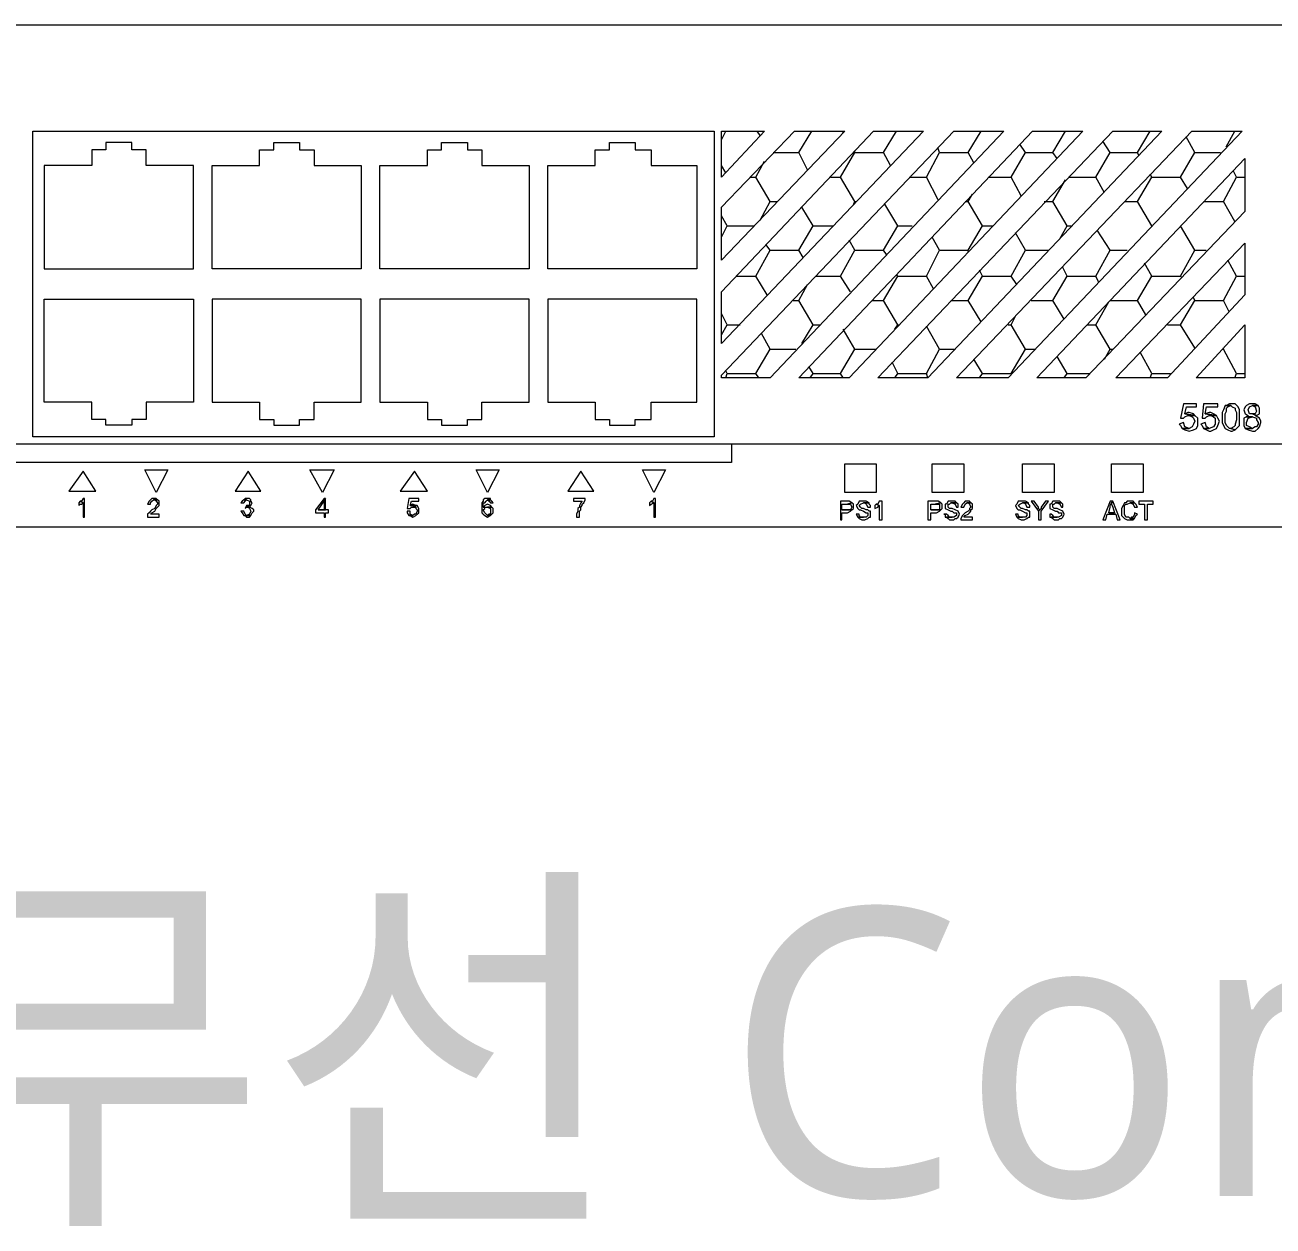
# Model space of a CAD drawing. Header units: millimetres. Extents: x 210250 to 420500, y 0 to 148500.
# Drawn here: x 260176 to 263400, y 83038 to 86140 of the extents above; entities that cross this region are included whole.
import ezdxf
from ezdxf.enums import TextEntityAlignment as Align

# ---------------------------------------------------------------- set-up
doc = ezdxf.new("R2010")
doc.units = ezdxf.units.MM
doc.header["$LTSCALE"] = 250
doc.header["$MEASUREMENT"] = 0
doc.layers.get('0').update_dxf_attribs({"lineweight": 25})
doc.layers.add('N-Equipment', color=7, linetype='Continuous')
doc.styles.add('sukwoo', font='malgun.ttf')

msp = doc.modelspace()

# ---------------------------------------------------------------- linework, layer by layer
at = {"lineweight": 9}
for points in [[(256762, 86139.8), (269966.8, 86139.8), (269966.8, 84843), (256762, 84843), (256762, 86139.8)], [(260196.6, 85865.6), (261956.5, 85865.6), (261956.5, 85076.5), (260196.6, 85076.5), (260196.6, 85865.6)], [(263201.9, 85161.1), (263168.6, 85161.1), (263161.2, 85124.1), (263168.6, 85124.1), (263172.3, 85127.8), (263179.7, 85131.5), (263198.2, 85131.5), (263172.3, 85135.2), (263176, 85153.7), (263201.9, 85153.7)], [(263183.4, 85138.9), (263179.7, 85138.9), (263172.3, 85135.2), (263198.2, 85131.5), (263194.5, 85135.2)], [(263257.5, 85161.1), (263220.5, 85161.1), (263216.8, 85124.1), (263224.2, 85124.1), (263227.9, 85127.8), (263235.3, 85131.5), (263253.8, 85131.5), (263224.2, 85135.2), (263227.9, 85153.7), (263257.5, 85153.7)], [(263239, 85138.9), (263235.3, 85138.9), (263224.2, 85135.2), (263253.8, 85131.5), (263246.4, 85135.2)], [(263276, 85157.4), (263272.3, 85146.3), (263272.3, 85146.3), (263268.6, 85138.9), (263268.6, 85127.8), (263268.6, 85124.1), (263268.6, 85112.9), (263272.3, 85105.5), (263276, 85098.1), (263283.4, 85094.4), (263290.9, 85090.7), (263294.6, 85090.7), (263302, 85094.4), (263290.9, 85098.1), (263287.1, 85098.1), (263279.7, 85105.5), (263279.7, 85105.5), (263276, 85112.9), (263276, 85127.8), (263276, 85135.2), (263279.7, 85142.6), (263279.7, 85150), (263283.4, 85153.7), (263290.9, 85157.4)], [(263290.9, 85161.1), (263287.1, 85161.1), (263279.7, 85157.4), (263276, 85157.4), (263290.9, 85157.4), (263294.6, 85153.7), (263302, 85150), (263302, 85146.3), (263305.7, 85138.9), (263305.7, 85127.8), (263305.7, 85120.3), (263302, 85109.2), (263302, 85105.5), (263298.3, 85101.8), (263290.9, 85098.1), (263302, 85094.4), (263305.7, 85098.1), (263313.1, 85105.5), (263313.1, 85109.2), (263313.1, 85116.6), (263313.1, 85127.8), (263313.1, 85135.2), (263313.1, 85142.6), (263313.1, 85146.3), (263309.4, 85153.7), (263309.4, 85153.7), (263302, 85161.1), (263302, 85161.1)], [(263346.4, 85161.1), (263339, 85161.1), (263331.6, 85157.4), (263327.9, 85153.7), (263324.2, 85146.3), (263327.9, 85135.2), (263327.9, 85135.2), (263335.3, 85131.5), (263331.6, 85127.8), (263346.4, 85127.8), (263346.4, 85127.8), (263357.5, 85124.1), (263357.5, 85120.3), (263361.3, 85112.9), (263361.3, 85109.2), (263357.5, 85101.8), (263353.8, 85101.8), (263346.4, 85098.1), (263327.9, 85098.1), (263335.3, 85094.4), (263346.4, 85090.7), (263353.8, 85090.7), (263361.3, 85098.1), (263365, 85101.8), (263368.7, 85112.9), (263368.7, 85116.6), (263365, 85124.1), (263365, 85124.1), (263353.8, 85131.5), (263357.5, 85131.5), (263346.4, 85135.2), (263339, 85135.2), (263335.3, 85146.3), (263339, 85153.7), (263346.4, 85157.4), (263361.3, 85157.4), (263353.8, 85161.1)], [(263361.3, 85157.4), (263346.4, 85157.4), (263353.8, 85153.7), (263357.5, 85142.6), (263353.8, 85135.2), (263346.4, 85135.2), (263357.5, 85131.5), (263365, 85135.2), (263365, 85142.6), (263365, 85150)], [(263168.6, 85112.9), (263157.5, 85109.2), (263161.2, 85105.5), (263164.9, 85098.1), (263183.4, 85098.1), (263183.4, 85098.1), (263172.3, 85101.8), (263172.3, 85101.8)], [(263198.2, 85131.5), (263179.7, 85131.5), (263183.4, 85131.5), (263190.8, 85127.8), (263194.5, 85124.1), (263198.2, 85116.6), (263194.5, 85109.2), (263190.8, 85101.8), (263190.8, 85101.8), (263183.4, 85098.1), (263164.9, 85098.1), (263172.3, 85094.4), (263183.4, 85090.7), (263183.4, 85090.7), (263194.5, 85094.4), (263201.9, 85098.1), (263205.6, 85105.5), (263205.6, 85116.6), (263205.6, 85124.1)], [(263224.2, 85112.9), (263213, 85109.2), (263216.8, 85105.5), (263220.5, 85098.1), (263235.3, 85098.1), (263235.3, 85098.1), (263227.9, 85101.8), (263227.9, 85101.8)], [(263253.8, 85131.5), (263235.3, 85131.5), (263239, 85131.5), (263246.4, 85127.8), (263250.1, 85124.1), (263250.1, 85116.6), (263250.1, 85109.2), (263246.4, 85101.8), (263246.4, 85101.8), (263235.3, 85098.1), (263220.5, 85098.1), (263227.9, 85094.4), (263235.3, 85090.7), (263239, 85090.7), (263246.4, 85094.4), (263253.8, 85098.1), (263257.5, 85105.5), (263261.2, 85116.6), (263257.5, 85124.1)], [(263331.6, 85127.8), (263324.2, 85124.1), (263324.2, 85120.3), (263324.2, 85112.9), (263324.2, 85105.5), (263327.9, 85098.1), (263346.4, 85098.1), (263339, 85101.8), (263331.6, 85105.5), (263331.6, 85112.9), (263331.6, 85112.9), (263335.3, 85124.1), (263335.3, 85124.1), (263346.4, 85127.8)], [(260144.7, 85057.9), (262000.9, 85057.9), (262000.9, 85009.8), (260144.7, 85009.8), (260144.7, 85057.9)], [(262293.6, 85006.1), (262375.1, 85006.1), (262375.1, 84932), (262293.6, 84932), (262293.6, 85006.1)], [(262519.6, 85006.1), (262601.1, 85006.1), (262601.1, 84932), (262519.6, 84932), (262519.6, 85006.1)], [(262753.1, 85006.1), (262834.6, 85006.1), (262834.6, 84932), (262753.1, 84932), (262753.1, 85006.1)], [(262982.8, 85006.1), (263064.3, 85006.1), (263064.3, 84932), (262982.8, 84932), (262982.8, 85006.1)], [(260329.9, 84917.1), (260326.2, 84917.1), (260326.2, 84917.1), (260322.5, 84909.7), (260318.8, 84909.7), (260326.2, 84906), (260326.2, 84869), (260329.9, 84869)], [(260507.8, 84917.1), (260504.1, 84917.1), (260500.4, 84913.4), (260496.7, 84909.7), (260493, 84902.3), (260500.4, 84902.3), (260500.4, 84906), (260504.1, 84909.7), (260504.1, 84909.7), (260507.8, 84913.4), (260518.9, 84913.4), (260515.2, 84917.1)], [(260518.9, 84913.4), (260507.8, 84913.4), (260511.5, 84913.4), (260515.2, 84909.7), (260515.2, 84909.7), (260518.9, 84906), (260518.9, 84902.3), (260515.2, 84898.6), (260515.2, 84898.6), (260511.5, 84891.2), (260504.1, 84887.5), (260500.4, 84883.8), (260496.7, 84880.1), (260496.7, 84880.1), (260493, 84876.4), (260493, 84869), (260522.6, 84869), (260522.6, 84876.4), (260500.4, 84876.4), (260504.1, 84880.1), (260504.1, 84880.1), (260511.5, 84883.8), (260515.2, 84891.2), (260518.9, 84894.9), (260518.9, 84894.9), (260522.6, 84898.6), (260522.6, 84906), (260522.6, 84909.7)], [(260741.2, 84913.4), (260737.5, 84909.7), (260733.8, 84906), (260741.2, 84906), (260741.2, 84906), (260744.9, 84909.7), (260748.6, 84913.4)], [(260748.6, 84917.1), (260744.9, 84917.1), (260741.2, 84913.4), (260748.6, 84913.4), (260756, 84909.7), (260756, 84906), (260756, 84906), (260756, 84898.6), (260752.3, 84898.6), (260748.6, 84898.6), (260756, 84894.9), (260759.7, 84898.6), (260763.4, 84906), (260759.7, 84909.7), (260759.7, 84913.4), (260756, 84917.1), (260756, 84917.1)], [(260952.4, 84917.1), (260948.7, 84917.1), (260926.5, 84887.5), (260926.5, 84880.1), (260948.7, 84880.1), (260948.7, 84869), (260952.4, 84869), (260952.4, 84880.1), (260959.8, 84880.1), (260959.8, 84887.5), (260952.4, 84887.5), (260933.9, 84887.5), (260948.7, 84909.7)], [(260952.4, 84917.1), (260948.7, 84909.7), (260948.7, 84887.5), (260933.9, 84887.5), (260952.4, 84887.5)], [(261193.2, 84917.1), (261167.3, 84917.1), (261163.6, 84891.2), (261171, 84891.2), (261174.7, 84894.9), (261178.4, 84894.9), (261189.5, 84898.6), (261171, 84898.6), (261174.7, 84909.7), (261193.2, 84909.7)], [(261371.1, 84917.1), (261371.1, 84917.1), (261363.7, 84917.1), (261360, 84913.4), (261360, 84909.7), (261356.2, 84906), (261356.2, 84898.6), (261356.2, 84891.2), (261356.2, 84887.5), (261356.2, 84880.1), (261360, 84876.4), (261360, 84876.4), (261363.7, 84872.7), (261371.1, 84869), (261371.1, 84869), (261378.5, 84872.7), (261378.5, 84872.7), (261371.1, 84872.7), (261367.4, 84876.4), (261363.7, 84880.1), (261360, 84887.5), (261360, 84887.5), (261363.7, 84891.2), (261363.7, 84894.9), (261360, 84894.9), (261360, 84898.6), (261360, 84906), (261363.7, 84906), (261367.4, 84909.7), (261371.1, 84913.4), (261378.5, 84913.4), (261378.5, 84917.1)], [(261378.5, 84913.4), (261371.1, 84913.4), (261371.1, 84913.4), (261374.8, 84909.7), (261378.5, 84906), (261385.9, 84906), (261382.2, 84909.7)], [(261623, 84917.1), (261593.4, 84917.1), (261593.4, 84909.7), (261615.6, 84909.7), (261615.6, 84909.7), (261611.9, 84906), (261608.2, 84898.6), (261608.2, 84894.9), (261604.5, 84891.2), (261604.5, 84883.8), (261604.5, 84883.8), (261600.8, 84876.4), (261600.8, 84869), (261608.2, 84869), (261608.2, 84869), (261608.2, 84876.4), (261608.2, 84883.8), (261611.9, 84887.5), (261611.9, 84894.9), (261615.6, 84898.6), (261615.6, 84902.3), (261619.3, 84906), (261623, 84913.4)], [(261804.6, 84917.1), (261800.9, 84917.1), (261800.9, 84917.1), (261797.2, 84909.7), (261793.4, 84909.7), (261800.9, 84906), (261800.9, 84869), (261804.6, 84869)], [(260318.8, 84909.7), (260315.1, 84906), (260315.1, 84898.6), (260315.1, 84898.6), (260318.8, 84902.3), (260322.5, 84902.3), (260326.2, 84906)], [(260741.2, 84883.8), (260733.8, 84883.8), (260737.5, 84880.1), (260741.2, 84872.7), (260744.9, 84872.7), (260748.6, 84869), (260756, 84869), (260759.7, 84872.7), (260748.6, 84872.7), (260744.9, 84876.4), (260744.9, 84876.4)], [(260748.6, 84898.6), (260744.9, 84891.2), (260748.6, 84894.9), (260756, 84894.9), (260748.6, 84898.6)], [(260756, 84894.9), (260748.6, 84894.9), (260752.3, 84894.9), (260756, 84891.2), (260756, 84891.2), (260759.7, 84883.8), (260759.7, 84883.8), (260756, 84876.4), (260756, 84876.4), (260748.6, 84872.7), (260759.7, 84872.7), (260763.4, 84880.1), (260767.1, 84883.8), (260767.1, 84887.5), (260763.4, 84891.2), (260763.4, 84891.2)], [(261171, 84883.8), (261163.6, 84883.8), (261163.6, 84880.1), (261167.3, 84872.7), (261178.4, 84872.7), (261178.4, 84872.7), (261171, 84876.4), (261171, 84876.4)], [(261189.5, 84898.6), (261178.4, 84894.9), (261178.4, 84894.9), (261185.8, 84894.9), (261185.8, 84891.2), (261189.5, 84887.5), (261189.5, 84883.8), (261185.8, 84876.4), (261182.1, 84876.4), (261178.4, 84872.7), (261167.3, 84872.7), (261171, 84872.7), (261178.4, 84869), (261178.4, 84869), (261185.8, 84872.7), (261189.5, 84876.4), (261193.2, 84880.1), (261193.2, 84887.5), (261193.2, 84891.2)], [(261178.4, 84902.3), (261178.4, 84902.3), (261171, 84898.6), (261189.5, 84898.6), (261185.8, 84898.6)], [(261371.1, 84902.3), (261371.1, 84902.3), (261363.7, 84898.6), (261363.7, 84898.6), (261360, 84894.9), (261363.7, 84894.9), (261371.1, 84894.9), (261382.2, 84894.9), (261378.5, 84898.6)], [(261382.2, 84894.9), (261371.1, 84894.9), (261371.1, 84894.9), (261378.5, 84891.2), (261378.5, 84891.2), (261378.5, 84883.8), (261378.5, 84883.8), (261378.5, 84876.4), (261374.8, 84876.4), (261371.1, 84872.7), (261378.5, 84872.7), (261382.2, 84876.4), (261385.9, 84880.1), (261385.9, 84887.5), (261385.9, 84891.2)], [(261793.4, 84909.7), (261789.7, 84906), (261789.7, 84898.6), (261789.7, 84898.6), (261793.4, 84902.3), (261793.4, 84902.3), (261800.9, 84906)], [(262301, 84909.7), (262282.5, 84909.7), (262282.5, 84861.6), (262286.2, 84861.6), (262286.2, 84880.1), (262301, 84880.1), (262301, 84880.1), (262308.4, 84883.8), (262312.2, 84887.5), (262286.2, 84887.5), (262286.2, 84902.3), (262301, 84902.3), (262312.2, 84906), (262304.7, 84909.7), (262304.7, 84909.7)], [(262312.2, 84906), (262301, 84902.3), (262304.7, 84902.3), (262308.4, 84902.3), (262312.2, 84894.9), (262312.2, 84894.9), (262308.4, 84887.5), (262308.4, 84887.5), (262301, 84887.5), (262286.2, 84887.5), (262312.2, 84887.5), (262315.9, 84891.2), (262315.9, 84894.9), (262315.9, 84894.9), (262315.9, 84902.3)], [(262341.8, 84909.7), (262338.1, 84909.7), (262334.4, 84909.7), (262330.7, 84909.7), (262327, 84902.3), (262327, 84902.3), (262323.3, 84898.6), (262327, 84891.2), (262327, 84891.2), (262330.7, 84887.5), (262334.4, 84887.5), (262341.8, 84883.8), (262341.8, 84883.8), (262349.2, 84880.1), (262352.9, 84880.1), (262352.9, 84876.4), (262352.9, 84872.7), (262349.2, 84869), (262341.8, 84869), (262327, 84869), (262330.7, 84865.3), (262338.1, 84861.6), (262341.8, 84861.6), (262345.5, 84861.6), (262352.9, 84865.3), (262352.9, 84865.3), (262356.6, 84869), (262360.3, 84869), (262360.3, 84876.4), (262360.3, 84876.4), (262360.3, 84883.8), (262356.6, 84883.8), (262352.9, 84887.5), (262349.2, 84887.5), (262341.8, 84891.2), (262338.1, 84891.2), (262334.4, 84894.9), (262330.7, 84898.6), (262334.4, 84902.3), (262334.4, 84902.3), (262341.8, 84906), (262356.6, 84906), (262349.2, 84909.7), (262349.2, 84909.7)], [(262356.6, 84906), (262341.8, 84906), (262345.5, 84906), (262349.2, 84902.3), (262349.2, 84902.3), (262352.9, 84894.9), (262360.3, 84894.9), (262360.3, 84898.6), (262356.6, 84902.3)], [(262375.1, 84902.3), (262371.4, 84898.6), (262371.4, 84891.2), (262371.4, 84891.2), (262378.8, 84894.9), (262378.8, 84894.9), (262382.5, 84898.6)], [(262390, 84909.7), (262386.3, 84909.7), (262382.5, 84909.7), (262378.8, 84902.3), (262375.1, 84902.3), (262382.5, 84898.6), (262382.5, 84861.6), (262390, 84861.6)], [(262527, 84909.7), (262508.5, 84909.7), (262508.5, 84861.6), (262515.9, 84861.6), (262515.9, 84880.1), (262527, 84880.1), (262530.8, 84880.1), (262538.2, 84883.8), (262541.9, 84887.5), (262515.9, 84887.5), (262515.9, 84902.3), (262527, 84902.3), (262541.9, 84906), (262534.5, 84909.7), (262534.5, 84909.7)], [(262541.9, 84906), (262527, 84902.3), (262534.5, 84902.3), (262538.2, 84902.3), (262538.2, 84894.9), (262538.2, 84894.9), (262538.2, 84887.5), (262534.5, 84887.5), (262527, 84887.5), (262515.9, 84887.5), (262541.9, 84887.5), (262545.6, 84891.2), (262545.6, 84894.9), (262545.6, 84894.9), (262545.6, 84902.3)], [(262567.8, 84909.7), (262567.8, 84909.7), (262560.4, 84909.7), (262560.4, 84909.7), (262556.7, 84902.3), (262553, 84902.3), (262553, 84898.6), (262553, 84891.2), (262553, 84891.2), (262560.4, 84887.5), (262560.4, 84887.5), (262567.8, 84883.8), (262571.5, 84883.8), (262575.2, 84880.1), (262582.6, 84880.1), (262582.6, 84876.4), (262582.6, 84872.7), (262575.2, 84869), (262571.5, 84869), (262556.7, 84869), (262560.4, 84865.3), (262564.1, 84861.6), (262571.5, 84861.6), (262575.2, 84861.6), (262578.9, 84865.3), (262582.6, 84865.3), (262586.3, 84869), (262586.3, 84869), (262590, 84876.4), (262590, 84876.4), (262586.3, 84883.8), (262586.3, 84883.8), (262578.9, 84887.5), (262578.9, 84887.5), (262571.5, 84891.2), (262564.1, 84891.2), (262560.4, 84894.9), (262560.4, 84898.6), (262560.4, 84902.3), (262564.1, 84902.3), (262567.8, 84906), (262582.6, 84906), (262578.9, 84909.7), (262575.2, 84909.7)], [(262582.6, 84906), (262567.8, 84906), (262571.5, 84906), (262578.9, 84902.3), (262578.9, 84902.3), (262582.6, 84894.9), (262586.3, 84894.9), (262586.3, 84898.6), (262586.3, 84902.3)], [(262608.6, 84909.7), (262604.9, 84909.7), (262601.1, 84906), (262597.4, 84902.3), (262593.7, 84894.9), (262601.1, 84894.9), (262601.1, 84894.9), (262604.9, 84902.3), (262604.9, 84902.3), (262608.6, 84906), (262619.7, 84906), (262616, 84909.7)], [(262619.7, 84906), (262608.6, 84906), (262612.3, 84906), (262616, 84902.3), (262616, 84902.3), (262619.7, 84894.9), (262619.7, 84894.9), (262616, 84891.2), (262616, 84887.5), (262612.3, 84883.8), (262604.9, 84880.1), (262601.1, 84876.4), (262597.4, 84872.7), (262597.4, 84872.7), (262593.7, 84865.3), (262593.7, 84861.6), (262623.4, 84861.6), (262623.4, 84869), (262601.1, 84869), (262604.9, 84872.7), (262604.9, 84872.7), (262612.3, 84876.4), (262616, 84880.1), (262619.7, 84883.8), (262619.7, 84887.5), (262623.4, 84891.2), (262623.4, 84894.9), (262623.4, 84902.3)], [(262753.1, 84909.7), (262749.3, 84909.7), (262745.6, 84909.7), (262741.9, 84909.7), (262738.2, 84902.3), (262738.2, 84902.3), (262734.5, 84898.6), (262738.2, 84891.2), (262738.2, 84891.2), (262741.9, 84887.5), (262745.6, 84887.5), (262753.1, 84883.8), (262753.1, 84883.8), (262760.5, 84880.1), (262764.2, 84880.1), (262764.2, 84876.4), (262764.2, 84872.7), (262760.5, 84869), (262753.1, 84869), (262738.2, 84869), (262741.9, 84865.3), (262749.3, 84861.6), (262753.1, 84861.6), (262756.8, 84861.6), (262764.2, 84865.3), (262764.2, 84865.3), (262767.9, 84869), (262771.6, 84869), (262771.6, 84876.4), (262771.6, 84876.4), (262771.6, 84883.8), (262767.9, 84883.8), (262764.2, 84887.5), (262760.5, 84887.5), (262753.1, 84891.2), (262749.3, 84891.2), (262745.6, 84894.9), (262741.9, 84898.6), (262745.6, 84902.3), (262745.6, 84902.3), (262753.1, 84906), (262767.9, 84906), (262760.5, 84909.7), (262760.5, 84909.7)], [(262767.9, 84906), (262753.1, 84906), (262756.8, 84906), (262760.5, 84902.3), (262760.5, 84902.3), (262764.2, 84894.9), (262771.6, 84894.9), (262771.6, 84898.6), (262767.9, 84902.3)], [(262782.7, 84909.7), (262775.3, 84909.7), (262793.8, 84883.8), (262797.5, 84887.5), (262793.8, 84891.2), (262793.8, 84894.9)], [(262819.7, 84909.7), (262812.3, 84909.7), (262801.2, 84894.9), (262801.2, 84891.2), (262797.5, 84887.5), (262793.8, 84883.8), (262793.8, 84861.6), (262801.2, 84861.6), (262801.2, 84883.8)], [(262838.3, 84909.7), (262838.3, 84909.7), (262830.9, 84909.7), (262830.9, 84909.7), (262827.2, 84902.3), (262823.5, 84902.3), (262823.5, 84898.6), (262823.5, 84891.2), (262823.5, 84891.2), (262830.9, 84887.5), (262830.9, 84887.5), (262838.3, 84883.8), (262842, 84883.8), (262845.7, 84880.1), (262853.1, 84880.1), (262853.1, 84876.4), (262853.1, 84872.7), (262845.7, 84869), (262842, 84869), (262827.2, 84869), (262830.9, 84865.3), (262834.6, 84861.6), (262842, 84861.6), (262845.7, 84861.6), (262849.4, 84865.3), (262853.1, 84865.3), (262856.8, 84869), (262856.8, 84869), (262860.5, 84876.4), (262860.5, 84876.4), (262856.8, 84883.8), (262856.8, 84883.8), (262849.4, 84887.5), (262849.4, 84887.5), (262842, 84891.2), (262834.6, 84891.2), (262830.9, 84894.9), (262830.9, 84898.6), (262830.9, 84902.3), (262834.6, 84902.3), (262838.3, 84906), (262853.1, 84906), (262849.4, 84909.7), (262845.7, 84909.7)], [(262853.1, 84906), (262838.3, 84906), (262842, 84906), (262849.4, 84902.3), (262849.4, 84902.3), (262853.1, 84894.9), (262856.8, 84894.9), (262856.8, 84898.6), (262856.8, 84902.3)], [(262986.5, 84909.7), (262979.1, 84909.7), (262960.5, 84861.6), (262967.9, 84861.6), (262971.7, 84876.4), (262993.9, 84876.4), (262975.4, 84880.1), (262979.1, 84894.9), (262979.1, 84898.6), (262982.8, 84906)], [(262986.5, 84909.7), (262982.8, 84906), (262982.8, 84902.3), (262986.5, 84894.9), (262990.2, 84880.1), (262975.4, 84880.1), (262993.9, 84876.4), (262997.6, 84861.6), (263005, 84861.6)], [(263030.9, 84909.7), (263023.5, 84909.7), (263019.8, 84906), (263016.1, 84906), (263012.4, 84898.6), (263012.4, 84898.6), (263008.7, 84891.2), (263008.7, 84887.5), (263008.7, 84880.1), (263008.7, 84872.7), (263012.4, 84869), (263016.1, 84865.3), (263023.5, 84861.6), (263030.9, 84861.6), (263030.9, 84861.6), (263038.3, 84861.6), (263042, 84865.3), (263042, 84865.3), (263030.9, 84865.3), (263027.2, 84869), (263019.8, 84869), (263019.8, 84869), (263016.1, 84876.4), (263016.1, 84880.1), (263016.1, 84887.5), (263016.1, 84887.5), (263016.1, 84894.9), (263016.1, 84898.6), (263019.8, 84902.3), (263023.5, 84902.3), (263030.9, 84906), (263042, 84906), (263038.3, 84909.7)], [(263042, 84906), (263030.9, 84906), (263030.9, 84906), (263038.3, 84902.3), (263038.3, 84902.3), (263042, 84894.9), (263049.5, 84894.9), (263045.8, 84902.3)], [(263042, 84880.1), (263042, 84876.4), (263038.3, 84869), (263034.6, 84869), (263030.9, 84865.3), (263042, 84865.3), (263045.8, 84872.7), (263049.5, 84876.4)], [(263090.2, 84909.7), (263053.2, 84909.7), (263053.2, 84902.3), (263068, 84902.3), (263068, 84861.6), (263075.4, 84861.6), (263075.4, 84902.3), (263090.2, 84902.3)], [(262330.7, 84876.4), (262323.3, 84876.4), (262323.3, 84876.4), (262327, 84869), (262327, 84869), (262341.8, 84869), (262341.8, 84869), (262334.4, 84869), (262330.7, 84872.7)], [(262556.7, 84876.4), (262549.3, 84876.4), (262553, 84876.4), (262553, 84869), (262556.7, 84869), (262571.5, 84869), (262571.5, 84869), (262564.1, 84869), (262560.4, 84872.7)], [(262741.9, 84876.4), (262734.5, 84876.4), (262734.5, 84876.4), (262738.2, 84869), (262738.2, 84869), (262753.1, 84869), (262753.1, 84869), (262745.6, 84869), (262741.9, 84872.7)], [(262827.2, 84876.4), (262823.5, 84876.4), (262823.5, 84876.4), (262823.5, 84869), (262827.2, 84869), (262842, 84869), (262842, 84869), (262834.6, 84869), (262830.9, 84872.7)]]:
    msp.add_lwpolyline(points, close=True, dxfattribs=at)
for points in [[(261975, 85843.4), (261986.1, 85865.6)], [(261975, 85747.1), (261975, 85865.6), (262086.1, 85865.6)], [(262497.4, 85865.6), (261975, 85317.3)], [(262575.2, 85865.6), (261975, 85235.8)], [(262086.1, 85865.6), (261975, 85747.1)], [(262164, 85865.6), (261975, 85669.3)], [(262293.6, 85865.6), (261975, 85532.2)], [(262367.7, 85865.6), (261975, 85450.7)], [(262075, 85854.5), (262067.6, 85865.6)], [(262704.9, 85865.6), (262101, 85228.4)], [(262164, 85865.6), (262293.6, 85865.6)], [(262175.1, 85810.1), (262208.4, 85865.6)], [(262779, 85865.6), (262175.1, 85228.4)], [(262289.9, 85861.9), (262286.2, 85865.6)], [(262908.7, 85865.6), (262304.7, 85228.4)], [(262367.7, 85865.6), (262497.4, 85865.6)], [(262986.5, 85865.6), (262378.8, 85228.4)], [(262393.7, 85810.1), (262427, 85865.6)], [(263112.4, 85865.6), (262508.5, 85228.4)], [(262575.2, 85865.6), (262704.9, 85865.6)], [(263190.3, 85865.6), (262582.6, 85228.4)], [(262612.3, 85810.1), (262645.6, 85865.6)], [(263319.9, 85865.6), (262716, 85228.4)], [(262779, 85865.6), (262908.7, 85865.6)], [(262830.9, 85810.1), (262864.2, 85865.6)], [(262986.5, 85865.6), (263112.4, 85865.6)], [(263049.5, 85810.1), (263082.8, 85865.6)], [(263197.7, 85810.1), (263175.4, 85850.8)], [(263190.3, 85865.6), (263319.9, 85865.6)], [(263279.2, 85824.9), (263301.4, 85865.6)], [(260385.5, 85817.5), (260348.5, 85817.5), (260348.5, 85776.7)], [(260452.2, 85817.5), (260452.2, 85836), (260385.5, 85836), (260385.5, 85817.5)], [(260489.3, 85776.7), (260489.3, 85817.5), (260452.2, 85817.5)], [(260782, 85776.7), (260782, 85817.5), (260819, 85817.5)], [(260819, 85817.5), (260819, 85836), (260885.7, 85836), (260885.7, 85817.5)], [(260885.7, 85817.5), (260922.8, 85817.5), (260922.8, 85776.7)], [(261215.5, 85776.7), (261215.5, 85817.5), (261252.5, 85817.5)], [(261252.5, 85817.5), (261252.5, 85836), (261319.2, 85836), (261319.2, 85817.5)], [(261319.2, 85817.5), (261356.2, 85817.5), (261356.2, 85776.7)], [(261648.9, 85776.7), (261648.9, 85817.5), (261686, 85817.5)], [(261686, 85817.5), (261686, 85836), (261752.7, 85836), (261752.7, 85817.5)], [(261752.7, 85817.5), (261793.4, 85817.5), (261793.4, 85776.7)], [(262538.2, 85810.1), (262534.5, 85821.2)], [(262760.5, 85810.1), (262745.6, 85832.3)], [(262979.1, 85810.1), (262960.5, 85839.7)], [(262063.9, 85747.1), (262086.1, 85787.8)], [(262108.4, 85810.1), (262175.1, 85810.1)], [(262197.3, 85765.6), (262175.1, 85810.1)], [(262282.5, 85747.1), (262319.6, 85810.1)], [(262319.6, 85810.1), (262319.6, 85813.8)], [(262319.6, 85810.1), (262393.7, 85810.1)], [(262412.2, 85776.7), (262393.7, 85810.1)], [(262504.8, 85747.1), (262538.2, 85810.1)], [(262538.2, 85810.1), (262612.3, 85810.1)], [(262627.1, 85784.1), (262612.3, 85810.1)], [(262723.4, 85747.1), (262760.5, 85810.1)], [(262760.5, 85810.1), (262830.9, 85810.1)], [(263327.3, 85795.2), (262790.1, 85228.4)], [(262842, 85795.2), (262830.9, 85810.1)], [(262942, 85747.1), (262979.1, 85810.1)], [(262979.1, 85810.1), (263049.5, 85810.1)], [(263053.2, 85802.7), (263049.5, 85810.1)], [(263160.6, 85747.1), (263197.7, 85810.1)], [(263197.7, 85810.1), (263264.4, 85810.1)], [(263327.3, 85795.2), (263327.3, 85658.2)], [(260348.5, 85776.7), (260226.2, 85776.7), (260226.2, 85510), (260611.5, 85510), (260611.5, 85776.7), (260489.3, 85776.7)], [(260922.8, 85776.7), (261045, 85776.7), (261045, 85510), (260659.7, 85510), (260659.7, 85776.7), (260782, 85776.7)], [(261356.2, 85776.7), (261478.5, 85776.7), (261478.5, 85510), (261093.2, 85510), (261093.2, 85776.7), (261215.5, 85776.7)], [(261793.4, 85776.7), (261912, 85776.7), (261912, 85510), (261526.7, 85510), (261526.7, 85776.7), (261648.9, 85776.7)], [(261986.1, 85758.2), (261975, 85776.7)], [(263086.5, 85747.1), (263082.8, 85754.5)], [(263305.1, 85747.1), (263297.7, 85761.9)], [(262049.1, 85747.1), (262063.9, 85747.1)], [(262101, 85684.1), (262063.9, 85747.1)], [(262256.6, 85747.1), (262282.5, 85747.1)], [(262319.6, 85684.1), (262282.5, 85747.1)], [(262460.4, 85747.1), (262504.8, 85747.1)], [(262534.5, 85687.8), (262504.8, 85747.1)], [(262664.1, 85747.1), (262723.4, 85747.1)], [(262749.3, 85698.9), (262723.4, 85747.1)], [(262830.9, 85684.1), (262864.2, 85739.7)], [(262871.6, 85747.1), (262942, 85747.1)], [(262964.2, 85706.3), (262942, 85747.1)], [(263049.5, 85684.1), (263086.5, 85747.1)], [(263086.5, 85747.1), (263160.6, 85747.1)], [(263179.1, 85717.4), (263160.6, 85747.1)], [(263271.8, 85684.1), (263305.1, 85747.1)], [(263305.1, 85747.1), (263327.3, 85747.1)], [(262612.3, 85684.1), (262623.4, 85702.6)], [(261975, 85532.2), (261975, 85669.3)], [(262075, 85635.9), (262101, 85684.1)], [(262101, 85684.1), (262119.5, 85684.1)], [(262212.1, 85621.1), (262182.5, 85669.3)], [(262315.9, 85676.7), (262319.6, 85684.1)], [(262319.6, 85684.1), (262323.3, 85684.1)], [(262430.7, 85621.1), (262397.4, 85676.7)], [(262604.9, 85684.1), (262612.3, 85684.1)], [(262649.3, 85621.1), (262612.3, 85684.1)], [(262808.6, 85684.1), (262830.9, 85684.1)], [(262867.9, 85621.1), (262830.9, 85684.1)], [(263327.3, 85658.2), (262916.1, 85228.4)], [(263016.1, 85684.1), (263049.5, 85684.1)], [(263086.5, 85621.1), (263049.5, 85684.1)], [(263219.9, 85684.1), (263271.8, 85684.1)], [(263301.4, 85632.2), (263271.8, 85684.1)], [(261989.8, 85621.1), (261975, 85647)], [(261975, 85591.5), (261989.8, 85621.1)], [(261989.8, 85621.1), (262060.2, 85621.1)], [(262175.1, 85558.1), (262212.1, 85621.1)], [(262212.1, 85621.1), (262264, 85621.1)], [(262393.7, 85558.1), (262430.7, 85621.1)], [(262430.7, 85621.1), (262467.8, 85621.1)], [(262612.3, 85558.1), (262649.3, 85621.1)], [(262649.3, 85621.1), (262675.2, 85621.1)], [(262849.4, 85587.8), (262867.9, 85621.1)], [(262867.9, 85621.1), (262879, 85621.1)], [(263197.7, 85558.1), (263160.6, 85621.1)], [(262538.2, 85558.1), (262519.6, 85591.5)], [(262760.5, 85558.1), (262734.5, 85602.6)], [(262979.1, 85558.1), (262945.7, 85610)], [(262063.9, 85491.4), (262101, 85558.1)], [(262101, 85558.1), (262089.8, 85572.9)], [(262101, 85558.1), (262175.1, 85558.1)], [(262186.2, 85539.6), (262175.1, 85558.1)], [(262282.5, 85491.4), (262319.6, 85558.1)], [(262319.6, 85558.1), (262304.7, 85584.1)], [(262319.6, 85558.1), (262393.7, 85558.1)], [(262401.1, 85547), (262393.7, 85558.1)], [(262504.8, 85491.4), (262538.2, 85558.1)], [(262538.2, 85558.1), (262612.3, 85558.1)], [(262612.3, 85554.4), (262612.3, 85558.1)], [(262723.4, 85491.4), (262760.5, 85558.1)], [(262760.5, 85558.1), (262819.7, 85558.1)], [(262942, 85491.4), (262979.1, 85558.1)], [(262979.1, 85558.1), (263023.5, 85558.1)], [(263327.3, 85576.6), (262993.9, 85228.4)], [(263160.6, 85491.4), (263197.7, 85558.1)], [(263197.7, 85558.1), (263227.3, 85558.1)], [(263327.3, 85576.6), (263327.3, 85443.3)], [(263086.5, 85491.4), (263068, 85524.8)], [(263305.1, 85491.4), (263282.9, 85532.2)], [(262430.7, 85491.4), (262427, 85495.1)], [(262649.3, 85491.4), (262641.9, 85506.2)], [(262867.9, 85491.4), (262856.8, 85513.7)], [(262012, 85491.4), (262063.9, 85491.4)], [(262093.6, 85443.3), (262063.9, 85491.4)], [(262175.1, 85428.4), (262197.3, 85469.2)], [(262219.5, 85491.4), (262282.5, 85491.4)], [(262308.4, 85450.7), (262282.5, 85491.4)], [(262393.7, 85428.4), (262430.7, 85491.4)], [(262430.7, 85491.4), (262504.8, 85491.4)], [(262523.3, 85458.1), (262504.8, 85491.4)], [(262612.3, 85428.4), (262649.3, 85491.4)], [(262649.3, 85491.4), (262723.4, 85491.4)], [(262738.2, 85469.2), (262723.4, 85491.4)], [(262830.9, 85428.4), (262867.9, 85491.4)], [(262867.9, 85491.4), (262942, 85491.4)], [(262949.4, 85476.6), (262942, 85491.4)], [(263049.5, 85428.4), (263086.5, 85491.4)], [(263086.5, 85491.4), (263160.6, 85491.4)], [(263164.3, 85487.7), (263160.6, 85491.4)], [(263271.8, 85428.4), (263305.1, 85491.4)], [(263305.1, 85491.4), (263327.3, 85491.4)], [(260348.5, 85165.4), (260226.2, 85165.4), (260226.2, 85432.1), (260611.5, 85432.1), (260611.5, 85165.4), (260489.3, 85165.4)], [(260922.8, 85165.4), (261045, 85165.4), (261045, 85432.1), (260659.7, 85432.1), (260659.7, 85165.4), (260782, 85165.4)], [(261356.2, 85165.4), (261478.5, 85165.4), (261478.5, 85432.1), (261093.2, 85432.1), (261093.2, 85165.4), (261215.5, 85165.4)], [(261793.4, 85165.4), (261912, 85165.4), (261912, 85432.1), (261526.7, 85432.1), (261526.7, 85165.4), (261648.9, 85165.4)], [(261975, 85317.3), (261975, 85450.7)], [(262160.2, 85428.4), (262175.1, 85428.4)], [(262212.1, 85365.5), (262175.1, 85428.4)], [(262364, 85428.4), (262393.7, 85428.4)], [(262430.7, 85365.5), (262393.7, 85428.4)], [(262567.8, 85428.4), (262612.3, 85428.4)], [(262645.6, 85372.9), (262612.3, 85428.4)], [(262775.3, 85428.4), (262830.9, 85428.4)], [(262860.5, 85380.3), (262830.9, 85428.4)], [(262979.1, 85428.4), (263049.5, 85428.4)], [(263071.7, 85391.4), (263049.5, 85428.4)], [(263327.3, 85443.3), (263127.3, 85228.4)], [(263160.6, 85365.5), (263197.7, 85428.4)], [(263197.7, 85428.4), (263194, 85435.9)], [(263197.7, 85428.4), (263271.8, 85428.4)], [(263286.6, 85398.8), (263271.8, 85428.4)], [(262942, 85365.5), (262975.4, 85424.7)], [(261989.8, 85365.5), (261975, 85395.1)], [(261975, 85339.5), (261989.8, 85365.5)], [(261989.8, 85365.5), (262023.2, 85365.5)], [(262182.5, 85317.3), (262212.1, 85365.5)], [(262212.1, 85365.5), (262230.6, 85365.5)], [(262423.3, 85354.3), (262430.7, 85365.5)], [(262430.7, 85365.5), (262434.4, 85365.5)], [(262716, 85365.5), (262723.4, 85365.5)], [(262723.4, 85365.5), (262734.5, 85387.7)], [(262760.5, 85302.5), (262723.4, 85365.5)], [(262919.8, 85365.5), (262942, 85365.5)], [(262979.1, 85302.5), (262942, 85365.5)], [(263127.3, 85365.5), (263160.6, 85365.5)], [(263197.7, 85306.2), (263160.6, 85365.5)], [(263327.3, 85365.5), (263327.3, 85228.4), (263201.4, 85228.4)], [(263327.3, 85365.5), (263201.4, 85228.4)], [(262101, 85302.5), (262078.7, 85343.2)], [(262319.6, 85302.5), (262289.9, 85354.3)], [(262538.2, 85302.5), (262504.8, 85361.7)], [(262063.9, 85239.5), (262101, 85302.5)], [(262101, 85302.5), (262167.7, 85302.5)], [(262282.5, 85239.5), (262319.6, 85302.5)], [(262319.6, 85302.5), (262375.1, 85302.5)], [(262504.8, 85239.5), (262538.2, 85302.5)], [(262538.2, 85302.5), (262578.9, 85302.5)], [(262723.4, 85239.5), (262760.5, 85302.5)], [(262760.5, 85302.5), (262786.4, 85302.5)], [(262964.2, 85276.5), (262979.1, 85302.5)], [(262979.1, 85302.5), (262986.5, 85302.5)], [(263268.1, 85302.5), (263271.8, 85302.5)], [(263271.8, 85302.5), (263271.8, 85306.2)], [(263305.1, 85239.5), (263271.8, 85302.5)], [(262430.7, 85239.5), (262415.9, 85269.1)], [(262649.3, 85239.5), (262627.1, 85276.5)], [(262867.9, 85239.5), (262842, 85283.9)], [(263086.5, 85239.5), (263056.9, 85295.1)], [(262101, 85228.4), (261975, 85228.4), (261975, 85235.8)], [(261989.8, 85239.5), (261986.1, 85246.9)], [(261986.1, 85228.4), (261989.8, 85239.5)], [(261989.8, 85239.5), (262063.9, 85239.5)], [(262071.3, 85228.4), (262063.9, 85239.5)], [(262212.1, 85239.5), (262201, 85258)], [(262204.7, 85228.4), (262212.1, 85239.5)], [(262212.1, 85239.5), (262282.5, 85239.5)], [(262289.9, 85228.4), (262282.5, 85239.5)], [(262423.3, 85228.4), (262430.7, 85239.5)], [(262430.7, 85239.5), (262504.8, 85239.5)], [(262508.5, 85228.4), (262504.8, 85239.5)], [(262641.9, 85228.4), (262649.3, 85239.5)], [(262649.3, 85239.5), (262723.4, 85239.5)], [(262860.5, 85228.4), (262867.9, 85239.5)], [(262867.9, 85239.5), (262927.2, 85239.5)], [(263082.8, 85228.4), (263086.5, 85239.5)], [(263086.5, 85239.5), (263134.7, 85239.5)], [(263301.4, 85228.4), (263305.1, 85239.5)], [(263305.1, 85239.5), (263327.3, 85239.5)], [(262304.7, 85228.4), (262175.1, 85228.4)], [(262508.5, 85228.4), (262378.8, 85228.4)], [(262716, 85228.4), (262582.6, 85228.4)], [(262916.1, 85228.4), (262790.1, 85228.4)], [(263127.3, 85228.4), (262993.9, 85228.4)], [(260385.5, 85120.9), (260348.5, 85120.9), (260348.5, 85165.4)], [(260489.3, 85165.4), (260489.3, 85120.9), (260452.2, 85120.9)], [(260782, 85165.4), (260782, 85120.9), (260819, 85120.9)], [(260885.7, 85120.9), (260922.8, 85120.9), (260922.8, 85165.4)], [(261215.5, 85165.4), (261215.5, 85120.9), (261252.5, 85120.9)], [(261319.2, 85120.9), (261356.2, 85120.9), (261356.2, 85165.4)], [(261648.9, 85165.4), (261648.9, 85120.9), (261686, 85120.9)], [(261752.7, 85120.9), (261793.4, 85120.9), (261793.4, 85165.4)], [(260452.2, 85120.9), (260452.2, 85106.1), (260385.5, 85106.1), (260385.5, 85120.9)], [(260819, 85120.9), (260819, 85106.1), (260885.7, 85106.1), (260885.7, 85120.9)], [(261252.5, 85120.9), (261252.5, 85106.1), (261319.2, 85106.1), (261319.2, 85120.9)], [(261686, 85120.9), (261686, 85106.1), (261752.7, 85106.1), (261752.7, 85120.9)], [(259422.2, 85057.9), (269966.8, 85057.9)], [(260326.2, 84987.5), (260289.2, 84935.7)], [(260359.6, 84935.7), (260326.2, 84987.5)], [(260485.6, 84991.2), (260544.8, 84991.2)], [(260515.2, 84932), (260485.6, 84991.2)], [(260544.8, 84991.2), (260515.2, 84932)], [(260752.3, 84987.5), (260719, 84935.7)], [(260785.7, 84935.7), (260752.3, 84987.5)], [(260911.6, 84991.2), (260974.6, 84991.2)], [(260945, 84932), (260911.6, 84991.2)], [(260974.6, 84991.2), (260945, 84932)], [(261182.1, 84987.5), (261145.1, 84935.7)], [(261215.5, 84935.7), (261182.1, 84987.5)], [(261341.4, 84991.2), (261400.7, 84991.2)], [(261371.1, 84932), (261341.4, 84991.2)], [(261400.7, 84991.2), (261371.1, 84932)], [(261611.9, 84987.5), (261578.6, 84935.7)], [(261645.2, 84935.7), (261611.9, 84987.5)], [(261771.2, 84991.2), (261830.5, 84991.2)], [(261800.9, 84932), (261771.2, 84991.2)], [(261830.5, 84991.2), (261800.9, 84932)], [(260289.2, 84935.7), (260359.6, 84935.7)], [(260719, 84935.7), (260785.7, 84935.7)], [(261145.1, 84935.7), (261215.5, 84935.7)], [(261578.6, 84935.7), (261645.2, 84935.7)]]:
    msp.add_lwpolyline(points, dxfattribs=at)

# ---------------------------------------------------------------- texts
at = {"layer": 'N-Equipment', "style": 'sukwoo'}
msp.add_text('무선 Controller', height=742.241, dxfattribs=at).set_placement((263212, 83116), align=Align.CENTER)

doc.saveas('drawing.dxf')
